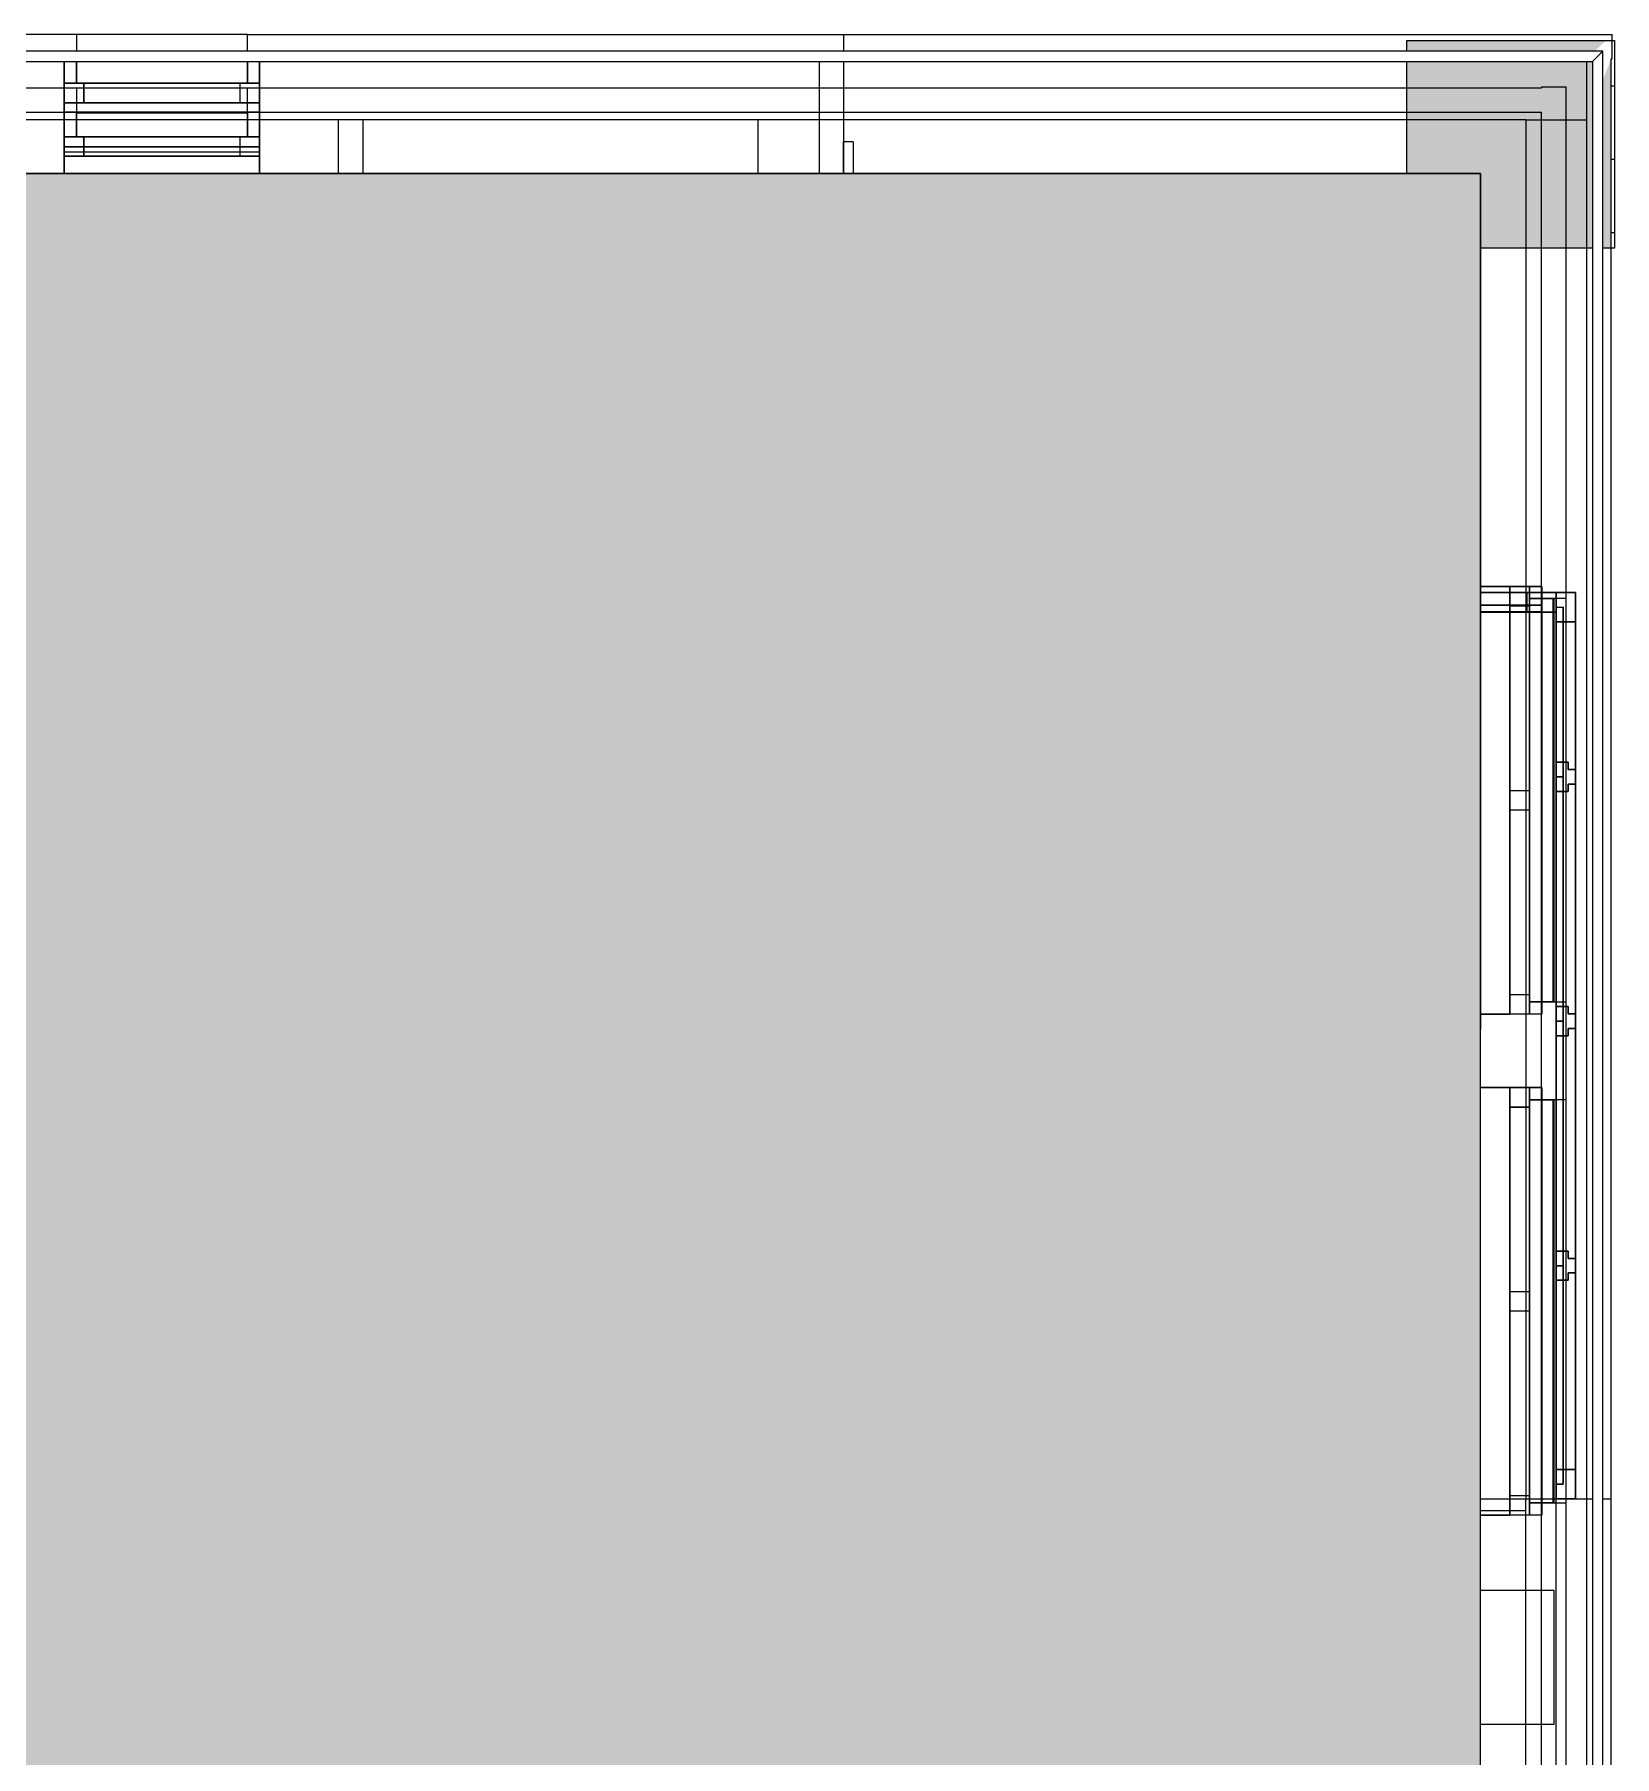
# Model space of a CAD drawing. Header units: millimetres. Extents: x -2665 to 226309, y -45352 to 20466.
# Drawn here: x 23122 to 29587, y 1864 to 8910 of the extents above; entities that cross this region are included whole.
import ezdxf

# ---------------------------------------------------------------- set-up
doc = ezdxf.new("R2010")
doc.units = ezdxf.units.MM
for name, color, linetype, lineweight in [('A-DETL-GENF', 92, 'Continuous', 13), ('A-DETL-THIN', 151, 'Continuous', 13), ('A-FLOR', 192, 'Continuous', 13), ('A-GENM', 13, 'Continuous', 13), ('A-GLAZ', 151, 'Continuous', 13), ('A-GLAZ-CURT', 52, 'Continuous', 13), ('A-GLAZ-CWMG', 51, 'Continuous', 13), ('A-ROOF', 132, 'Continuous', 13), ('A-ROOF-OTLN', 132, 'Continuous', 13), ('A-WALL', 113, 'Continuous', 13), ('Q-SPCQ', 91, 'Continuous', 13), ('S-COLS', 52, 'Continuous', 13)]:
    doc.layers.add(name, color=color, linetype=linetype, lineweight=lineweight)
pattern_1 = [(0, (0, 0), (0, 300), []), (90, (0, 0), (-280, 2e-14), [])]

# ---------------------------------------------------------------- blocks, each defined once
blk = doc.blocks.new('Betonový čtvercový sloup - 850 x 850-1550239-STŘECHA NÁVRH A')
at = {"layer": 'S-COLS'}
h = blk.add_hatch(dxfattribs=at)
h.set_pattern_fill('FP_1', color=9, style=0, pattern_type=2)
h.set_pattern_definition(pattern_1)
h.paths.add_polyline_path([(376.4, 262.4), (411.4, 349.9), (415.4, 349.9), (415.4, 425), (389.5, 425), (344.3, 381.5), (376.4, 381.3), (376.4, 339.5)])
h = blk.add_hatch(dxfattribs=at)
h.set_pattern_fill('FP_1', color=9, style=0, pattern_type=2)
h.set_pattern_definition(pattern_1)
h.paths.add_polyline_path([(425, -425), (425, 425), (415.4, 425), (415.4, 349.9), (411.4, 349.9), (411.4, -425)])
at = {"layer": 'S-COLS', "color": 9}
for p, q in [((-425, 381.5), (-425, 425)), ((-425, 425), (389.5, 425)), ((389.5, 425), (415.4, 425)), ((415.4, 425), (425, 425)), ((425, 425), (425, -425)), ((-425, 231.5), (-425, 339.5)), ((-425, 100), (-425, 231.5)), ((-425, -118.5), (-425, 100)), ((61.4, -425), (-123.6, -425)), ((226.4, -425), (61.4, -425)), ((334.4, -425), (226.4, -425)), ((411.4, -425), (376.4, -425)), ((425, -425), (411.4, -425))]:
    blk.add_line(p, q, dxfattribs=at)
at = {"layer": 'S-COLS', "color": 254}
for p, q in [((-425, 425), (415.4, 425)), ((-425, 381.5), (-425, 425)), ((-425, 231.5), (-425, 339.5)), ((-425, 100), (-425, 231.5)), ((-425, -118.5), (-425, 100)), ((61.4, -425), (-123.6, -425)), ((226.4, -425), (61.4, -425)), ((334.4, -425), (226.4, -425)), ((411.4, -425), (376.4, -425))]:
    blk.add_line(p, q, dxfattribs=at)
at = {"layer": 'S-COLS', "color": 253}
for p, q in [((415.4, 425), (425, 425)), ((425, 425), (425, -425)), ((425, -425), (411.4, -425))]:
    blk.add_line(p, q, dxfattribs=at)
blk = doc.blocks.new('OKNO_2k_ - OKNO_2k_1750 x 1750-V35-STŘECHA NÁVRH A')
at = {"layer": 'A-GLAZ', "color": 254}
for p, q in [((-875, 126), (875, 126)), ((-825, 126), (-875, 126)), ((-875, 75), (-875, 126)), ((-875, 126), (-875, 75)), ((875, 75), (-875, 75)), ((-875, 75), (-875, -5)), ((-875, 75), (875, 75)), ((-875, -5), (-875, 75)), ((-825, 126), (-825, 75)), ((825, 126), (-825, 126)), ((-795, -5), (-795, 75)), ((-795, 75), (-795, -5)), ((-40, -5), (-40, 75)), ((40, 75), (40, -5)), ((795, -5), (795, 75)), ((795, -5), (795, 75)), ((875, 126), (825, 126)), ((825, 75), (825, 126)), ((875, 126), (875, 75)), ((875, 126), (875, 75)), ((875, 75), (875, -5)), ((875, 75), (875, -5)), ((875, -5), (-875, -5)), ((-40, -5), (-795, -5)), ((-795, -5), (795, -5)), ((40, -5), (-40, -5)), ((795, -5), (40, -5))]:
    blk.add_line(p, q, dxfattribs=at)
at = {"layer": 'A-GLAZ', "color": 10}
for p, q in [((-875, 75), (-825, 75)), ((-825, 75), (-875, 75)), ((-825, 75), (-825, 126)), ((825, 126), (-825, 126)), ((825, 126), (-825, 126)), ((-825, 75), (-795, 75)), ((-825, 75), (825, 75)), ((-795, 75), (-825, 75)), ((-795, 75), (-825, 75)), ((-795, 75), (-40, 75)), ((-40, 75), (-795, 75)), ((-795, 75), (-40, 75)), ((795, 75), (-795, 75)), ((-40, 75), (-795, 75)), ((-40, 75), (40, 75)), ((40, 75), (-40, 75)), ((-40, 75), (40, 75)), ((40, 75), (-40, 75)), ((-40, -5), (-40, 75)), ((-40, 75), (40, 75)), ((-40, 75), (40, 75)), ((40, 75), (795, 75)), ((795, 75), (40, 75)), ((40, 75), (795, 75)), ((795, 75), (40, 75)), ((40, 75), (40, -5)), ((795, 75), (825, 75)), ((825, 75), (795, 75)), ((825, 75), (795, 75)), ((825, 75), (825, 126)), ((825, 75), (875, 75)), ((875, 75), (825, 75)), ((-795, -5), (-875, -5)), ((-40, -5), (-795, -5)), ((40, -5), (-40, -5)), ((40, -5), (-40, -5)), ((40, -5), (-40, -5)), ((795, -5), (40, -5)), ((875, -5), (795, -5))]:
    blk.add_line(p, q, dxfattribs=at)
blk = doc.blocks.new('OKNO_2k_ - OKNO_2k_1750 x 1750-V36-STŘECHA NÁVRH A')
at = {"layer": 'A-GLAZ', "color": 254}
for p, q in [((-875, 126), (875, 126)), ((-825, 126), (-875, 126)), ((-875, 75), (-875, 126)), ((-875, 126), (-875, 75)), ((875, 75), (-875, 75)), ((-875, 75), (-875, -5)), ((-875, 75), (875, 75)), ((-875, -5), (-875, 75)), ((-825, 126), (-825, 75)), ((825, 126), (-825, 126)), ((-795, -5), (-795, 75)), ((-795, 75), (-795, -5)), ((-40, -5), (-40, 75)), ((40, 75), (40, -5)), ((795, -5), (795, 75)), ((795, -5), (795, 75)), ((875, 126), (825, 126)), ((825, 75), (825, 126)), ((875, 126), (875, 75)), ((875, 126), (875, 75)), ((875, 75), (875, -5)), ((875, 75), (875, -5)), ((875, -5), (-875, -5)), ((-40, -5), (-795, -5)), ((-795, -5), (795, -5)), ((40, -5), (-40, -5)), ((795, -5), (40, -5))]:
    blk.add_line(p, q, dxfattribs=at)
at = {"layer": 'A-GLAZ', "color": 10}
for p, q in [((-875, 75), (-825, 75)), ((-825, 75), (-875, 75)), ((-825, 75), (-825, 126)), ((825, 126), (-825, 126)), ((825, 126), (-825, 126)), ((-825, 75), (-795, 75)), ((-825, 75), (825, 75)), ((-795, 75), (-825, 75)), ((-795, 75), (-825, 75)), ((-795, 75), (-40, 75)), ((-40, 75), (-795, 75)), ((-795, 75), (-40, 75)), ((795, 75), (-795, 75)), ((-40, 75), (-795, 75)), ((-40, 75), (40, 75)), ((40, 75), (-40, 75)), ((-40, 75), (40, 75)), ((40, 75), (-40, 75)), ((-40, -5), (-40, 75)), ((-40, 75), (40, 75)), ((-40, 75), (40, 75)), ((40, 75), (795, 75)), ((795, 75), (40, 75)), ((40, 75), (795, 75)), ((795, 75), (40, 75)), ((40, 75), (40, -5)), ((795, 75), (825, 75)), ((825, 75), (795, 75)), ((825, 75), (795, 75)), ((825, 75), (825, 126)), ((825, 75), (875, 75)), ((875, 75), (825, 75)), ((-795, -5), (-875, -5)), ((-40, -5), (-795, -5)), ((40, -5), (-40, -5)), ((40, -5), (-40, -5)), ((40, -5), (-40, -5)), ((795, -5), (40, -5)), ((875, -5), (795, -5))]:
    blk.add_line(p, q, dxfattribs=at)
blk = doc.blocks.new('OKNO_1k - OKNO_1k_800x900-2034292-STŘECHA NÁVRH A')
at = {"layer": 'A-GLAZ', "color": 254}
for p, q in [((-400, 126), (400, 126)), ((-350, 126), (-400, 126)), ((-400, 25), (-400, 126)), ((-400, 126), (-400, 25)), ((-350, 126), (-350, 25)), ((-350, 125), (-350, 126)), ((350, 126), (-350, 126)), ((350, 126), (-350, 126)), ((400, 126), (350, 126)), ((350, 125), (350, 126)), ((350, 25), (350, 126)), ((400, 126), (400, 25)), ((400, 126), (400, 25)), ((400, 25), (-400, 25)), ((-400, 25), (-400, -55)), ((-400, 25), (400, 25)), ((-400, -55), (-400, 25)), ((-320, -55), (-320, 25)), ((-320, 25), (-320, -55)), ((320, -55), (320, 25)), ((320, -55), (320, 25)), ((400, 25), (400, -55)), ((400, 25), (400, -55)), ((400, -55), (-400, -55)), ((320, -55), (-320, -55)), ((-320, -55), (320, -55))]:
    blk.add_line(p, q, dxfattribs=at)
at = {"layer": 'A-GLAZ', "color": 10}
for p, q in [((350, 126), (-350, 126)), ((-350, 25), (-350, 125)), ((350, 25), (350, 125)), ((-400, 25), (-350, 25)), ((-350, 25), (-400, 25)), ((-350, 25), (-320, 25)), ((-350, 25), (350, 25)), ((-320, 25), (-350, 25)), ((-320, 25), (-350, 25)), ((-320, 25), (320, 25)), ((320, 25), (-320, 25)), ((-320, 25), (320, 25)), ((320, 25), (-320, 25)), ((320, 25), (-320, 25)), ((320, 25), (350, 25)), ((350, 25), (320, 25)), ((350, 25), (320, 25)), ((350, 25), (400, 25)), ((400, 25), (350, 25)), ((-320, -55), (-400, -55)), ((320, -55), (-320, -55)), ((400, -55), (320, -55))]:
    blk.add_line(p, q, dxfattribs=at)
blk = doc.blocks.new('parapet s nosem_vnitní - parapet s nosem_vnitní-1280353-STŘECHA NÁVRH A')
at = {"layer": 'A-GENM', "color": 254}
for p, q in [((-400, -70), (-400, 0)), ((-400, 0), (-400, -70)), ((-400, 0), (-320, 0)), ((320, 0), (400, 0)), ((400, -70), (400, 0)), ((400, 0), (400, -70))]:
    blk.add_line(p, q, dxfattribs=at)
at = {"layer": 'A-GENM', "color": 10}
for p, q in [((-400, 0), (-320, 0)), ((-320, 0), (320, 0)), ((-320, 0), (320, 0)), ((320, 0), (400, 0))]:
    blk.add_line(p, q, dxfattribs=at)
blk = doc.blocks.new('parapet_ext - parapet_ext-1802123-STŘECHA NÁVRH A')
at = {"layer": 'Q-SPCQ', "color": 31, "lineweight": 25}
for p, q in [((-350, 0), (-350, 100)), ((350, 100), (350, 0))]:
    blk.add_line(p, q, dxfattribs=at)
at = {"layer": 'Q-SPCQ', "color": 7, "lineweight": 25}
for p, q in [((-350, 100), (-350, 98)), ((-350, 100), (350, 100)), ((-350, 98), (-350, 0)), ((350, 98), (-350, 98)), ((-350, 98), (350, 98)), ((350, 98), (350, 100)), ((350, 0), (350, 98)), ((-350, 0), (-320, 0)), ((-350, 0), (-320, 0)), ((-320, 0), (320, 0)), ((-320, 0), (320, 0)), ((320, 0), (350, 0)), ((320, 0), (350, 0))]:
    blk.add_line(p, q, dxfattribs=at)
at = {"layer": 'Q-SPCQ', "color": 50, "lineweight": 25}
blk.add_line((-350, 100), (350, 100), dxfattribs=at)
blk = doc.blocks.new('ST_panel_sklo - ST_panel_sklo-2042904-STŘECHA NÁVRH A')
at = {"layer": 'A-GLAZ-CURT', "color": 10}
for p, q in [((-446.8, 0), (446.8, 0)), ((-386.8, 0), (-446.8, 0)), ((-446.8, -28), (-446.8, 0)), ((-446.8, 0), (-446.8, -28)), ((386.8, 0), (-386.8, 0)), ((446.8, 0), (386.8, 0)), ((446.8, 0), (446.8, -28)), ((446.8, 0), (446.8, -28)), ((-446.8, -28), (-386.8, -28)), ((446.8, -28), (-446.8, -28)), ((-386.8, -28), (386.8, -28)), ((386.8, -28), (446.8, -28))]:
    blk.add_line(p, q, dxfattribs=at)
blk = doc.blocks.new('ST_panel_sklo - ST_panel_sklo-2037201-STŘECHA NÁVRH A')
at = {"layer": 'A-GLAZ-CURT', "color": 10}
for p, q in [((1198.2, 28), (1383.2, 28)), ((1383.2, 28), (1198.2, 28)), ((1198.2, 0), (1318.2, 0)), ((1318.2, 0), (1198.2, 0)), ((1318.2, 0), (1383.2, 0)), ((1383.2, 0), (1318.2, 0)), ((1383.2, 28), (1398.2, 28)), ((1398.2, 28), (1383.2, 28)), ((1383.2, 0), (1398.2, 0)), ((1398.2, 0), (1383.2, 0)), ((1398.2, 28), (1448.2, 28)), ((1448.2, 28), (1398.2, 28)), ((1398.2, 0), (1448.2, 0)), ((1448.2, 0), (1398.2, 0)), ((1448.2, 28), (1448.2, 0)), ((1448.2, 28), (1448.2, 0))]:
    blk.add_line(p, q, dxfattribs=at)
blk = doc.blocks.new('ST_panel_sklo - ST_panel_sklo-1403568-STŘECHA NÁVRH A')
at = {"layer": 'A-GLAZ-CURT', "color": 10}
for p, q in [((-500, 0), (-421, 0)), ((-440, 0), (-500, 0)), ((-500, -28), (-500, 0)), ((-500, 0), (-500, -28)), ((-421, 0), (-440, 0)), ((-421, 0), (500, 0)), ((440, 0), (-421, 0)), ((500, 0), (440, 0)), ((500, 0), (500, -28)), ((500, 0), (500, -28)), ((-500, -28), (-440, -28)), ((-421, -28), (-500, -28)), ((-440, -28), (-421, -28)), ((-421, -28), (440, -28)), ((500, -28), (-421, -28)), ((440, -28), (500, -28))]:
    blk.add_line(p, q, dxfattribs=at)
blk = doc.blocks.new('ST_panel_sklo - ST_panel_sklo-2042996-STŘECHA NÁVRH A')
at = {"layer": 'A-GLAZ-CURT', "color": 10}
for p, q in [((-347, 0), (327, 0)), ((-287, 0), (-347, 0)), ((-347, -28), (-347, 0)), ((-347, 0), (-347, -28)), ((287, 0), (-287, 0)), ((327, 0), (287, 0)), ((327, 0), (347, 0)), ((347, 0), (327, 0)), ((347, 0), (347, -28)), ((347, 0), (347, -28)), ((-347, -28), (-287, -28)), ((347, -28), (-347, -28)), ((-287, -28), (287, -28)), ((287, -28), (347, -28))]:
    blk.add_line(p, q, dxfattribs=at)
blk = doc.blocks.new('ST_panel_sklo - ST_panel_sklo-V39-STŘECHA NÁVRH A')
at = {"layer": 'A-GLAZ-CURT', "color": 10}
for p, q in [((-500, 0), (179, 0)), ((-440, 0), (-500, 0)), ((-500, -28), (-500, 0)), ((-500, 0), (-500, -28)), ((179, 0), (-440, 0)), ((179, 0), (500, 0)), ((440, 0), (179, 0)), ((500, 0), (440, 0)), ((500, 0), (500, -28)), ((500, 0), (500, -28)), ((-500, -28), (-440, -28)), ((179, -28), (-500, -28)), ((-440, -28), (179, -28)), ((179, -28), (440, -28)), ((500, -28), (179, -28)), ((440, -28), (500, -28))]:
    blk.add_line(p, q, dxfattribs=at)
blk = doc.blocks.new('OKNO_1k - OKNO_1k_800x900-2034290-STŘECHA NÁVRH A')
at = {"layer": 'A-GLAZ', "color": 254}
for p, q in [((-400, 25), (-400, 114.5)), ((-400, 114.5), (-400, 25)), ((-350, 114.5), (-350, 25)), ((350, 25), (350, 114.5)), ((400, 114.5), (400, 25)), ((400, 114.5), (400, 25)), ((400, 25), (-400, 25)), ((-400, 25), (-400, 6.5)), ((-400, 25), (400, 25)), ((-400, 6.5), (-400, 25)), ((-400, -55), (-400, 6.5)), ((-320, 6.5), (-320, 25)), ((-320, 25), (-320, 6.5)), ((320, 6.5), (320, 25)), ((320, 6.5), (320, 25)), ((400, 25), (400, 6.5)), ((400, 25), (400, 6.5)), ((400, 6.5), (400, -55)), ((-350, -55), (-400, -55)), ((400, -55), (350, -55))]:
    blk.add_line(p, q, dxfattribs=at)
at = {"layer": 'A-GLAZ', "color": 10}
for p, q in [((-350, 25), (-350, 114.5)), ((350, 25), (350, 114.5)), ((-400, 25), (-350, 25)), ((-350, 25), (-400, 25)), ((-400, 6.5), (-400, -55)), ((-350, 25), (-320, 25)), ((-350, 25), (350, 25)), ((-320, 25), (-350, 25)), ((-320, 25), (-350, 25)), ((-320, 25), (320, 25)), ((320, 25), (-320, 25)), ((-320, 25), (320, 25)), ((320, 25), (-320, 25)), ((320, 25), (-320, 25)), ((-320, -55), (-320, 6.5)), ((-320, 6.5), (-320, -55)), ((320, 25), (350, 25)), ((350, 25), (320, 25)), ((350, 25), (320, 25)), ((320, -55), (320, 6.5)), ((320, -55), (320, 6.5)), ((350, 25), (400, 25)), ((400, 25), (350, 25)), ((400, 6.5), (400, -55)), ((-350, -55), (-400, -55)), ((-320, -55), (-350, -55)), ((350, -55), (-350, -55)), ((320, -55), (-320, -55)), ((320, -55), (-320, -55)), ((-320, -55), (320, -55)), ((350, -55), (320, -55)), ((400, -55), (350, -55))]:
    blk.add_line(p, q, dxfattribs=at)
blk = doc.blocks.new('parapet s nosem_vnitní - parapet s nosem_vnitní-V40-STŘECHA NÁVRH A')
at = {"layer": 'A-GENM', "color": 254}
for p, q in [((-400, -37.5), (-400, 0)), ((400, 0), (400, -37.5))]:
    blk.add_line(p, q, dxfattribs=at)
at = {"layer": 'A-GENM', "color": 10}
for p, q in [((-400, 0), (-400, -37.5)), ((-400, 0), (-350, 0)), ((-400, 0), (-350, 0)), ((-350, 0), (-320, 0)), ((-350, 0), (-320, 0)), ((-320, 0), (320, 0)), ((-320, 0), (320, 0)), ((320, 0), (350, 0)), ((320, 0), (350, 0)), ((350, 0), (400, 0)), ((350, 0), (400, 0)), ((400, -37.5), (400, 0)), ((-400, -38.5), (-400, -37.5)), ((-400, -37.5), (-400, -38.5)), ((-400, -70), (-400, -38.5)), ((-400, -38.5), (-400, -70)), ((-400, -190), (-400, -70)), ((-400, -70), (-400, -180)), ((400, -38.5), (400, -37.5)), ((400, -37.5), (400, -38.5)), ((400, -70), (400, -38.5)), ((400, -38.5), (400, -70)), ((400, -180), (400, -70)), ((400, -70), (400, -190)), ((-400, -180), (-400, -199.7)), ((-320, -180), (-400, -180)), ((-400, -180), (-320, -180)), ((-400, -190), (-400, -200)), ((-400, -200), (-320, -200)), ((-400, -200), (-320, -200)), ((320, -180), (-320, -180)), ((-320, -180), (320, -180)), ((-320, -200), (320, -200)), ((-320, -200), (320, -200)), ((400, -180), (320, -180)), ((320, -180), (400, -180)), ((320, -200), (400, -200)), ((320, -200), (400, -200)), ((400, -199.7), (400, -180)), ((400, -200), (400, -190))]:
    blk.add_line(p, q, dxfattribs=at)
blk = doc.blocks.new('parapet_ext - parapet_ext-V41-STŘECHA NÁVRH A')
at = {"layer": 'Q-SPCQ', "color": 10}
for p, q in [((-350, 89.5), (-350, 0)), ((350, 0), (350, 89.5)), ((-350, 0), (-320, 0)), ((-350, 0), (-320, 0)), ((-320, 0), (320, 0)), ((-320, 0), (320, 0)), ((320, 0), (350, 0)), ((320, 0), (350, 0))]:
    blk.add_line(p, q, dxfattribs=at)
at = {"layer": 'Q-SPCQ', "color": 254}
for p, q in [((-350, 0), (-350, 89.5)), ((350, 89.5), (350, 0))]:
    blk.add_line(p, q, dxfattribs=at)
blk = doc.blocks.new('Rectangular Mullion - Rectangular Mullion-Loc wall 49 Bottom 120mm 02-2042994-STŘECHA NÁVRH A')
at = {"layer": 'A-GLAZ-CWMG', "color": 10}
for p, q in [((29347.4, 6626.8), (29348.4, 6626.8)), ((29348.4, 6626.8), (29347.4, 6626.8)), ((29347.4, 6626.8), (29347.4, 6601.9)), ((29347.4, 6601.9), (29347.4, 6626.8)), ((29388.4, 6626.8), (29348.4, 6626.8)), ((29347.4, 6601.9), (29347.4, 6546.8)), ((29347.4, 6546.8), (29347.4, 6601.9)), ((29347.4, 6546.8), (29347.4, 5872.8)), ((29347.4, 5872.8), (29347.4, 6546.8))]:
    blk.add_line(p, q, dxfattribs=at)
at = {"layer": 'A-GLAZ-CWMG', "color": 254}
for p, q in [((29348.4, 6626.8), (29388.4, 6626.8)), ((29388.4, 6626.8), (29427.4, 6626.8)), ((29427.4, 6626.8), (29388.4, 6626.8)), ((29427.4, 5872.8), (29427.4, 6626.8)), ((29427.4, 5872.8), (29427.4, 6626.8))]:
    blk.add_line(p, q, dxfattribs=at)
blk = doc.blocks.new('Rectangular Mullion - Rectangular Mullion-Loc wall 49 Bottom 120mm 02-1403908-STŘECHA NÁVRH A')
at = {"layer": 'A-GLAZ-CWMG', "color": 10}
for p, q in [((29347.4, 4872.8), (29347.4, 4551.9)), ((29347.4, 4551.9), (29347.4, 3872.8)), ((29347.4, 3872.8), (29347.4, 4551.9))]:
    blk.add_line(p, q, dxfattribs=at)
at = {"layer": 'A-GLAZ-CWMG', "color": 254}
for p, q in [((29347.4, 4551.9), (29347.4, 4872.8)), ((29427.4, 3872.8), (29427.4, 4872.8)), ((29427.4, 3872.8), (29427.4, 4872.8))]:
    blk.add_line(p, q, dxfattribs=at)
blk = doc.blocks.new('Rectangular Mullion - Rectangular Mullion-Loc wall 49 Bottom 120mm 02-V57-STŘECHA NÁVRH A')
at = {"layer": 'A-GLAZ-CWMG', "color": 10}
for p, q in [((29347.4, 5872.8), (29347.4, 4951.9)), ((29347.4, 4951.9), (29347.4, 5872.8)), ((29347.4, 4951.9), (29347.4, 4872.8))]:
    blk.add_line(p, q, dxfattribs=at)
at = {"layer": 'A-GLAZ-CWMG', "color": 254}
for p, q in [((29427.4, 4872.8), (29427.4, 5872.8)), ((29427.4, 4872.8), (29427.4, 5872.8)), ((29347.4, 4872.8), (29347.4, 4951.9))]:
    blk.add_line(p, q, dxfattribs=at)
blk = doc.blocks.new('Rectangular Mullion - Rectangular Mullion-Loc wall 49 Bottom 120mm 02-2042902-STŘECHA NÁVRH A')
at = {"layer": 'A-GLAZ-CWMG', "color": 10}
for p, q in [((29347.4, 3872.8), (29347.4, 2919.2)), ((29347.4, 2919.2), (29347.4, 3872.8)), ((29347.4, 2919.2), (29388.4, 2919.2)), ((29388.4, 2919.2), (29347.4, 2919.2))]:
    blk.add_line(p, q, dxfattribs=at)
at = {"layer": 'A-GLAZ-CWMG', "color": 254}
for p, q in [((29427.4, 2919.2), (29427.4, 3872.8)), ((29427.4, 2919.2), (29427.4, 3872.8)), ((29388.4, 2919.2), (29427.4, 2919.2)), ((29427.4, 2919.2), (29388.4, 2919.2))]:
    blk.add_line(p, q, dxfattribs=at)
blk = doc.blocks.new('Rectangular Mullion - Rectangular Mullion-Loc wall 49 Bottom 120mm 02-2042903-STŘECHA NÁVRH A')
at = {"layer": 'A-GLAZ-CWMG', "color": 10}
for p, q in [((29347.4, 3812.8), (29347.4, 3872.8)), ((29347.4, 3872.8), (29347.4, 3812.8)), ((29347.4, 3039.2), (29347.4, 3812.8)), ((29347.4, 3812.8), (29347.4, 3039.2)), ((29427.4, 3872.8), (29427.4, 3842.8)), ((29427.4, 3872.8), (29427.4, 3842.8)), ((29427.4, 3842.8), (29427.4, 3039.2)), ((29347.4, 2919.2), (29347.4, 3039.2)), ((29347.4, 3039.2), (29347.4, 2919.2)), ((29427.4, 3039.2), (29427.4, 2919.2)), ((29427.4, 3039.2), (29427.4, 2919.2)), ((29347.4, 2919.2), (29348.4, 2919.2)), ((29388.4, 2919.2), (29347.4, 2919.2)), ((29348.4, 2919.2), (29388.4, 2919.2)), ((29388.4, 2919.2), (29427.4, 2919.2)), ((29427.4, 2919.2), (29388.4, 2919.2))]:
    blk.add_line(p, q, dxfattribs=at)
at = {"layer": 'A-GLAZ-CWMG', "color": 254}
blk.add_line((29427.4, 3842.8), (29427.4, 3039.2), dxfattribs=at)
blk = doc.blocks.new('Rectangular Mullion - Rectangular Mullion-Loc wall 49 Bottom 120mm 02-1403882-STŘECHA NÁVRH A')
at = {"layer": 'A-GLAZ-CWMG', "color": 10}
for p, q in [((29347.4, 5812.8), (29347.4, 5872.8)), ((29347.4, 5872.8), (29347.4, 5812.8)), ((29427.4, 5872.8), (29427.4, 5842.8)), ((29427.4, 5872.8), (29427.4, 5842.8)), ((29347.4, 4951.9), (29347.4, 5812.8)), ((29347.4, 5812.8), (29347.4, 4951.9)), ((29427.4, 5842.8), (29427.4, 4902.8)), ((29347.4, 4932.8), (29347.4, 4951.9)), ((29347.4, 4951.9), (29347.4, 4932.8)), ((29347.4, 4872.8), (29347.4, 4932.8)), ((29347.4, 4932.8), (29347.4, 4872.8)), ((29427.4, 4902.8), (29427.4, 4872.8)), ((29427.4, 4902.8), (29427.4, 4872.8))]:
    blk.add_line(p, q, dxfattribs=at)
at = {"layer": 'A-GLAZ-CWMG', "color": 254}
blk.add_line((29427.4, 5842.8), (29427.4, 4902.8), dxfattribs=at)
blk = doc.blocks.new('Rectangular Mullion - Rectangular Mullion-Loc wall 49 Bottom 120mm 02-2042995-STŘECHA NÁVRH A')
at = {"layer": 'A-GLAZ-CWMG', "color": 10}
for p, q in [((29347.4, 6626.8), (29348.4, 6626.8)), ((29348.4, 6626.8), (29347.4, 6626.8)), ((29347.4, 6601.9), (29347.4, 6626.8)), ((29347.4, 6626.8), (29347.4, 6601.9)), ((29348.4, 6626.8), (29388.4, 6626.8)), ((29388.4, 6626.8), (29348.4, 6626.8)), ((29388.4, 6626.8), (29427.4, 6626.8)), ((29427.4, 6626.8), (29388.4, 6626.8)), ((29427.4, 6626.8), (29427.4, 6506.8)), ((29427.4, 6626.8), (29427.4, 6506.8)), ((29347.4, 6547.8), (29347.4, 6601.9)), ((29347.4, 6601.9), (29347.4, 6546.8)), ((29347.4, 6546.8), (29347.4, 6547.8)), ((29347.4, 6506.8), (29347.4, 6546.8)), ((29347.4, 6546.8), (29347.4, 6506.8)), ((29347.4, 5932.8), (29347.4, 6506.8)), ((29347.4, 6506.8), (29347.4, 5932.8)), ((29427.4, 6506.8), (29427.4, 5902.8)), ((29347.4, 5872.8), (29347.4, 5932.8)), ((29347.4, 5932.8), (29347.4, 5872.8)), ((29427.4, 5902.8), (29427.4, 5872.8)), ((29427.4, 5902.8), (29427.4, 5872.8))]:
    blk.add_line(p, q, dxfattribs=at)
at = {"layer": 'A-GLAZ-CWMG', "color": 254}
blk.add_line((29427.4, 6506.8), (29427.4, 5902.8), dxfattribs=at)
blk = doc.blocks.new('Rectangular Mullion - Rectangular Mullion-Loc wall 49 Bottom 120mm 02-V58-STŘECHA NÁVRH A')
at = {"layer": 'A-GLAZ-CWMG', "color": 10}
for p, q in [((29347.4, 4812.8), (29347.4, 4872.8)), ((29347.4, 4872.8), (29347.4, 4812.8)), ((29427.4, 4872.8), (29427.4, 4842.8)), ((29427.4, 4872.8), (29427.4, 4842.8)), ((29347.4, 4551.9), (29347.4, 4812.8)), ((29347.4, 4812.8), (29347.4, 4551.9)), ((29427.4, 4842.8), (29427.4, 3902.8)), ((29347.4, 3932.8), (29347.4, 4551.9)), ((29347.4, 4551.9), (29347.4, 3932.8)), ((29347.4, 3872.8), (29347.4, 3932.8)), ((29347.4, 3932.8), (29347.4, 3872.8)), ((29427.4, 3902.8), (29427.4, 3872.8)), ((29427.4, 3902.8), (29427.4, 3872.8))]:
    blk.add_line(p, q, dxfattribs=at)
at = {"layer": 'A-GLAZ-CWMG', "color": 254}
blk.add_line((29427.4, 4842.8), (29427.4, 3902.8), dxfattribs=at)
blk = doc.blocks.new('Rectangular Mullion - Rectangular Mullion-Loc wall 49 Bottom 120mm 02-1403919-STŘECHA NÁVRH A')
at = {"layer": 'A-GLAZ-CWMG', "color": 10}
for p, q in [((0, 79), (-120, 79)), ((-120, 79), (-120, 40)), ((0, 40), (0, 79)), ((-120, 40), (-120, 28)), ((-120, -1), (-120, 40)), ((-120, 28), (-120, 0)), ((0, 0), (0, 40)), ((0, 40), (0, 0)), ((0, -1), (0, 0)), ((0, 0), (0, -1)), ((-120, 0), (-120, -1)), ((-120, -1), (-80, -1)), ((-80, -1), (-120, -1)), ((-80, -1), (-25, -1)), ((-25, -1), (-80, -1)), ((-25, -1), (0, -1)), ((0, -1), (-25, -1))]:
    blk.add_line(p, q, dxfattribs=at)
at = {"layer": 'A-GLAZ-CWMG', "color": 254}
for p, q in [((-120, 40), (-120, 79)), ((-120, 79), (0, 79)), ((0, 79), (0, 40))]:
    blk.add_line(p, q, dxfattribs=at)
blk = doc.blocks.new('Rectangular Mullion - Rectangular Mullion-Loc wall 49 Bottom 120mm 02-2036990-STŘECHA NÁVRH A')
at = {"layer": 'A-GLAZ-CWMG', "color": 254}
for p, q in [((0, 79), (-120, 79)), ((-120, 79), (-120, 40)), ((0, 40), (0, 79))]:
    blk.add_line(p, q, dxfattribs=at)
at = {"layer": 'A-GLAZ-CWMG', "color": 10}
for p, q in [((-120, 40), (-120, 79)), ((-120, 79), (0, 79)), ((0, 79), (0, 40)), ((-120, 40), (-120, -1)), ((-120, 28), (-120, 40)), ((-120, 0), (-120, 28)), ((0, -1), (0, 40)), ((0, 40), (0, -1)), ((-120, -1), (-120, 0)), ((-120, -1), (0, -1)), ((0, -1), (-120, -1))]:
    blk.add_line(p, q, dxfattribs=at)
blk = doc.blocks.new('Rectangular Mullion - Rectangular Mullion-Loc wall 49 Bottom 120mm-1403881-STŘECHA NÁVRH A')
at = {"layer": 'A-GLAZ-CWMG', "color": 10}
for p, q in [((30, 79), (-30, 79)), ((-30, 79), (-30, 49)), ((30, 49), (30, 79)), ((-30, 49), (-60, 49)), ((-60, 49), (-60, 40)), ((-60, 40), (-60, 28)), ((-60, -1), (-60, 40)), ((-60, 28), (-60, 0)), ((60, 49), (30, 49)), ((60, 40), (60, 49)), ((60, 28), (60, 40)), ((60, 40), (60, -1)), ((60, 0), (60, 28)), ((60, -1), (60, 0)), ((-60, 0), (-60, -1)), ((-60, -1), (60, -1)), ((60, -1), (-60, -1))]:
    blk.add_line(p, q, dxfattribs=at)
at = {"layer": 'A-GLAZ-CWMG', "color": 254}
for p, q in [((-30, 49), (-30, 79)), ((-30, 79), (30, 79)), ((30, 79), (30, 49)), ((-60, 40), (-60, 49)), ((-60, 49), (-30, 49)), ((30, 49), (60, 49)), ((60, 49), (60, 40))]:
    blk.add_line(p, q, dxfattribs=at)
blk = doc.blocks.new('Rectangular Mullion - Rectangular Mullion-Loc wall 49 Bottom 120mm-V59-STŘECHA NÁVRH A')
at = {"layer": 'A-GLAZ-CWMG', "color": 10}
for p, q in [((30, 79), (-30, 79)), ((-30, 79), (-30, 49)), ((30, 49), (30, 79)), ((-30, 49), (-60, 49)), ((-60, 49), (-60, 40)), ((-60, 40), (-60, 28)), ((-60, -1), (-60, 40)), ((-60, 28), (-60, 0)), ((60, 49), (30, 49)), ((60, 40), (60, 49)), ((60, 28), (60, 40)), ((60, 40), (60, -1)), ((60, 0), (60, 28)), ((-60, 0), (-60, -1)), ((-60, -1), (60, -1)), ((60, -1), (-60, -1)), ((60, -1), (60, 0))]:
    blk.add_line(p, q, dxfattribs=at)
at = {"layer": 'A-GLAZ-CWMG', "color": 254}
for p, q in [((-30, 49), (-30, 79)), ((-30, 79), (30, 79)), ((30, 79), (30, 49)), ((-60, 40), (-60, 49)), ((-60, 49), (-30, 49)), ((30, 49), (60, 49)), ((60, 49), (60, 40))]:
    blk.add_line(p, q, dxfattribs=at)
blk = doc.blocks.new('Rectangular Mullion - Rectangular Mullion-Loc wall 49 Bottom 120mm 02-2037199-STŘECHA NÁVRH A')
at = {"layer": 'A-GLAZ-CWMG', "color": 10}
for p, q in [((29038.4, 6626.8), (29223.4, 6626.8)), ((29038.4, 6626.8), (29223.4, 6626.8)), ((29223.4, 6626.8), (29228.4, 6626.8)), ((29223.4, 6626.8), (29228.4, 6626.8)), ((29228.4, 6571.9), (29228.4, 6626.8)), ((29228.4, 6626.8), (29228.4, 6571.9)), ((29228.4, 6546.8), (29228.4, 6571.9)), ((29228.4, 6571.9), (29228.4, 6546.8)), ((29158.4, 6546.8), (29038.4, 6546.8)), ((29038.4, 6546.8), (29158.4, 6546.8)), ((29223.4, 6546.8), (29158.4, 6546.8)), ((29158.4, 6546.8), (29223.4, 6546.8)), ((29228.4, 6546.8), (29223.4, 6546.8)), ((29223.4, 6546.8), (29228.4, 6546.8))]:
    blk.add_line(p, q, dxfattribs=at)
blk = doc.blocks.new('Rectangular Mullion - Rectangular Mullion-Loc wall 49 Bottom 120mm 02-2037200-STŘECHA NÁVRH A')
at = {"layer": 'A-GLAZ-CWMG', "color": 10}
for p, q in [((29223.4, 6626.8), (29038.4, 6626.8)), ((29223.4, 6626.8), (29038.4, 6626.8)), ((29228.4, 6626.8), (29223.4, 6626.8)), ((29228.4, 6626.8), (29223.4, 6626.8)), ((29228.4, 6575.8), (29228.4, 6626.8)), ((29228.4, 6626.8), (29228.4, 6575.8)), ((29228.4, 6571.9), (29228.4, 6575.8)), ((29228.4, 6575.8), (29228.4, 6571.9)), ((29228.4, 6546.8), (29228.4, 6571.9)), ((29228.4, 6571.9), (29228.4, 6547.8)), ((29038.4, 6546.8), (29158.4, 6546.8)), ((29158.4, 6546.8), (29038.4, 6546.8)), ((29158.4, 6546.8), (29223.4, 6546.8)), ((29223.4, 6546.8), (29158.4, 6546.8)), ((29223.4, 6546.8), (29228.4, 6546.8)), ((29228.4, 6546.8), (29223.4, 6546.8)), ((29228.4, 6547.8), (29228.4, 6546.8))]:
    blk.add_line(p, q, dxfattribs=at)
blk = doc.blocks.new('Rectangular Mullion - Rectangular Mullion-Loc wall 49 Bottom 120mm 02-1403604-STŘECHA NÁVRH A')
at = {"layer": 'A-GLAZ-CWMG', "color": 10}
for p, q in [((-120, 1), (-120, -24)), ((-110, 1), (-120, 1)), ((-120, 1), (-110, 1)), ((-120, -24), (-120, 1)), ((-59, 1), (-110, 1)), ((-110, 1), (-59, 1)), ((-10, 1), (-59, 1)), ((-59, 1), (-10, 1)), ((-1, 1), (-10, 1)), ((-10, 1), (0, 1)), ((0, 1), (-1, 1)), ((0, 0), (0, 1)), ((0, 1), (0, -54)), ((-120, -24), (-120, -28)), ((-120, -79), (-120, -24)), ((-120, -28), (-120, -79)), ((0, -19), (0, 0)), ((0, -54), (0, -19)), ((0, -79), (0, -54)), ((-120, -79), (-110, -79)), ((-110, -79), (-120, -79)), ((-110, -79), (-59, -79)), ((-59, -79), (-110, -79)), ((-59, -79), (-1, -79)), ((-1, -79), (0, -79))]:
    blk.add_line(p, q, dxfattribs=at)
at = {"layer": 'A-GLAZ-CWMG', "color": 254}
for p, q in [((0, -54), (0, -79)), ((0, -79), (-59, -79))]:
    blk.add_line(p, q, dxfattribs=at)
blk = doc.blocks.new('parapet s nosem_vnitní - parapet s nosem_vnitní-V78-STŘECHA NÁVRH A')
at = {"layer": 'A-GENM', "color": 254}
for p, q in [((-875, -120), (-875, 0)), ((-875, 0), (-875, -120)), ((-875, 0), (-795, 0)), ((795, 0), (875, 0)), ((875, -120), (875, 0)), ((875, 0), (875, -120))]:
    blk.add_line(p, q, dxfattribs=at)
at = {"layer": 'A-GENM', "color": 10}
for p, q in [((-875, 0), (-795, 0)), ((-795, 0), (-40, 0)), ((-795, 0), (-40, 0)), ((-40, 0), (40, 0)), ((-40, 0), (40, 0)), ((40, 0), (795, 0)), ((40, 0), (795, 0)), ((795, 0), (875, 0))]:
    blk.add_line(p, q, dxfattribs=at)
blk = doc.blocks.new('parapet_ext - parapet_ext-V65-STŘECHA NÁVRH A')
at = {"layer": 'Q-SPCQ', "color": 254}
for p, q in [((-825, 51), (-825, 100)), ((-825, 100), (825, 100)), ((-825, 98), (-825, 51)), ((825, 98), (-825, 98)), ((825, 100), (825, 51)), ((825, 51), (825, 98)), ((-825, 0), (-825, 51)), ((825, 51), (825, 0))]:
    blk.add_line(p, q, dxfattribs=at)
at = {"layer": 'Q-SPCQ', "color": 10}
for p, q in [((-825, 100), (-825, 98)), ((-825, 100), (825, 100)), ((-825, 98), (825, 98)), ((825, 98), (825, 100)), ((-825, 51), (-825, 0)), ((-825, 0), (-795, 0)), ((-825, 0), (-795, 0)), ((-795, 0), (-40, 0)), ((-795, 0), (-40, 0)), ((-40, 0), (40, 0)), ((-40, 0), (40, 0)), ((40, 0), (795, 0)), ((40, 0), (795, 0)), ((795, 0), (825, 0)), ((795, 0), (825, 0)), ((825, 0), (825, 51))]:
    blk.add_line(p, q, dxfattribs=at)
blk = doc.blocks.new('Informační tabule - Informační tabule-1630104-STŘECHA NÁVRH A')
at = {"layer": 'A-GENM'}
for p, q in [((26432, 8470.9), (26432, 8430.9)), ((26432, 8341.9), (26432, 8470.9)), ((26472, 8470.9), (26432, 8470.9)), ((26472, 8470.9), (26472, 8341.9)), ((26432, 8430.9), (26432, 8341.9)), ((26432, 8341.9), (26432, 8430.9)), ((26432, 8430.9), (26432, 8341.9)), ((26432, 8430.9), (26432, 8341.9)), ((26432, 8341.9), (26432, 8430.9))]:
    blk.add_line(p, q, dxfattribs=at)

msp = doc.modelspace()

# ---------------------------------------------------------------- hatches: boundary and pattern name
at = {"layer": 'A-DETL-GENF'}
msp.add_hatch(color=9, dxfattribs=at).paths.add_polyline_path([(29038.4, -3696.1), (29038.4, 8341.9), (10937, 8341.9), (10937, -3696.1), (28926.5, -3696.1)])
at = {"layer": 'A-ROOF'}
h = msp.add_hatch(color=254, dxfattribs=at)
h.paths.add_polyline_path([(29496.4, 8035.3), (29496.4, 8799.9), (28737, 8799.9), (28737, 8691.9), (29288.4, 8691.9), (29288.4, 8695.9), (29388.4, 8695.9), (29388.4, 8035.3), (29473.4, 8035.3)])
h.paths.add_polyline_path([(29044.6, 8035.3), (29223.4, 8035.3), (29223.4, 8560.3), (28737, 8560.3), (28737, 8341.9), (29038.4, 8341.9), (29038.4, 8035.3)])
msp.add_hatch(color=10, dxfattribs=at).paths.add_polyline_path([(29288.4, 8035.3), (29388.4, 8035.3), (29388.4, 8695.9), (29288.4, 8695.9), (29288.4, 8691.9), (28737, 8691.9), (28737, 8560.3), (29223.4, 8560.3), (29223.4, 8035.3)])
at = {"layer": 'A-WALL'}
for points in [[(29473.4, 8841.8), (29506.2, 8841.8), (29551.5, 8885.3), (28737, 8885.3), (28737, 8841.8), (29355.7, 8841.8)], [(29538.4, 8035.3), (29573.4, 8035.3), (29573.4, 8810.3), (29538.4, 8722.7), (29538.4, 8211.2)]]:
    msp.add_hatch(color=254, dxfattribs=at).paths.add_polyline_path(points)

# ---------------------------------------------------------------- linework, layer by layer
at = {"layer": 'A-DETL-THIN'}
for p, q in [((29038.4, 8341.9), (10937, 8341.9)), ((29038.4, -3696.1), (29038.4, 8341.9))]:
    msp.add_line(p, q, dxfattribs=at)
at = {"layer": 'A-FLOR', "color": 10}
for p, q in [((26082, 8560.3), (26082, 8341.9)), ((29038.4, 6547.8), (29348.4, 6547.8)), ((29348.4, 6547.8), (29348.4, 3039.2)), ((29038.4, -3676.1), (29038.4, 4839.4))]:
    msp.add_line(p, q, dxfattribs=at)
at = {"layer": 'A-FLOR', "color": 254}
msp.add_line((29348.4, 2919.2), (29348.4, 3039.2), dxfattribs=at)
at = {"layer": 'A-ROOF', "color": 254}
for p, q in [((10479, 8799.9), (29496.4, 8799.9)), ((29496.4, 8799.9), (29496.4, -4154.1))]:
    msp.add_line(p, q, dxfattribs=at)
at = {"layer": 'A-ROOF', "color": 10}
msp.add_line((29038.4, 8341.9), (29038.4, 4839.4), dxfattribs=at)
at = {"layer": 'A-ROOF-OTLN'}
for p, q in [((29538.4, 8841.8), (10819.4, 8841.8)), ((29529.4, 8832.8), (29496.4, 8799.9)), ((29538.4, -4196.1), (29538.4, 8841.8))]:
    msp.add_line(p, q, dxfattribs=at)
msp.add_open_spline([(29538.4, 8841.8), (29538.4, 8841.8), (29538.3, 8841.7), (29537.9, 8841.4), (29537.6, 8841.1), (29537.2, 8840.7), (29536.9, 8840.4), (29536.5, 8840), (29536, 8839.5), (29535.5, 8839), (29535, 8838.5), (29534.7, 8838.1), (29534.3, 8837.8), (29533.9, 8837.4), (29533.6, 8837), (29533.2, 8836.6), (29532.8, 8836.2), (29532.4, 8835.8), (29532, 8835.5), (29531.5, 8834.9), (29530.6, 8834), (29529.8, 8833.3), (29529.4, 8832.8)], degree=3, knots=[0, 0, 0, 0, 0.125, 0.1875, 0.25, 0.3125, 0.34375, 0.375, 0.4375, 0.5, 0.53125, 0.5625, 0.59375, 0.625, 0.65625, 0.6875, 0.71875, 0.75, 0.78125, 0.8125, 0.875, 1, 1, 1, 1], dxfattribs=at)
at = {"layer": 'A-WALL', "color": 254}
for p, q in [((23993.4, 8910.3), (20902.7, 8910.3)), ((23293.4, 8910.3), (23293.4, 8841.8)), ((23993.4, 8841.8), (23993.4, 8910.3)), ((26432, 8910.3), (26432, 8841.8)), ((29573.4, 8810.3), (29577.4, 8810.3)), ((29573.4, -4236.1), (29573.4, 8810.3)), ((23243.4, 8341.9), (23243.4, 8799.9)), ((24043.4, 8341.9), (24043.4, 8799.9)), ((26432, 8799.9), (26432, 8341.9)), ((29473.4, -4136.1), (29473.4, 8799.9)), ((10632, 8691.9), (29288.4, 8691.9)), ((23293.4, 8691.9), (23293.4, 8591.9)), ((23993.4, 8591.9), (23993.4, 8691.9)), ((29288.4, 8695.9), (29288.4, 8691.9)), ((29288.4, 8695.9), (29388.4, 8695.9)), ((29388.4, -4026.1), (29388.4, 8695.9)), ((15462.5, 8591.9), (29288.4, 8591.9)), ((29223.4, 8560.3), (22867.1, 8560.3)), ((24365.6, 8341.9), (24365.6, 8560.3)), ((24465.6, 8560.3), (24465.6, 8341.9)), ((29223.4, 8560.3), (29223.4, 6626.8)), ((29288.4, -3926.1), (29288.4, 8591.9)), ((29038.4, 6651.9), (29238.4, 6651.9)), ((29388.4, 6601.9), (29238.4, 6601.9)), ((29238.4, 4901.9), (29038.4, 4901.9)), ((29038.4, 4601.9), (29238.4, 4601.9)), ((29388.4, 4551.9), (29238.4, 4551.9)), ((29223.4, -3886.1), (29223.4, 2919.2)), ((29538.2, 2919.2), (29573.4, 2919.2)), ((29238.4, 2851.9), (29038.4, 2851.9))]:
    msp.add_line(p, q, dxfattribs=at)
at = {"layer": 'A-WALL', "color": 9}
for p in [(23993.4, 8910.3), (29577.4, 8810.3)]:
    msp.add_line(p, (29577.4, 8910.3), dxfattribs=at)
at = {"layer": 'A-WALL', "color": 10}
for p, q in [((26332, 8799.9), (26332, 8341.9)), ((29223.4, 8560.3), (29288.4, 8560.3)), ((29288.7, 8560.3), (29473.4, 8560.3)), ((22754.9, 8341.9), (29038.4, 8341.9)), ((29223.4, 6626.8), (29223.4, 2919.2)), ((29238.4, 6651.9), (29238.4, 4901.9)), ((29238.4, 4951.9), (29388.4, 4951.9)), ((29238.4, 4601.9), (29238.4, 2851.9)), ((29038.4, 2919.2), (29496.4, 2919.2)), ((29238.4, 2901.9), (29388.4, 2901.9)), ((29348.4, -3886.1), (29348.4, 2919.2)), ((29223.4, 2869.2), (29038.4, 2869.2)), ((29223.4, 2545.3), (29338.4, 2545.3)), ((29338.4, 2545.3), (29338.4, 1995.3)), ((29338.4, 1995.3), (29223.4, 1995.3))]:
    msp.add_line(p, q, dxfattribs=at)
at = {"layer": 'S-COLS', "color": 254}
for p, q in [((29038.4, 2545.3), (29223.4, 2545.3)), ((29038.4, 2545.3), (29223.4, 2545.3)), ((29223.4, 2545.3), (29338.4, 2545.3)), ((29338.4, 2545.3), (29338.4, 1995.3)), ((29223.4, 1995.3), (29038.4, 1995.3)), ((29223.4, 1995.3), (29038.4, 1995.3)), ((29338.4, 1995.3), (29223.4, 1995.3))]:
    msp.add_line(p, q, dxfattribs=at)
at = {"layer": 'S-COLS', "color": 10}
for p, q in [((29223.4, 2545.3), (29338.4, 2545.3)), ((29338.4, 2545.3), (29338.4, 1995.3)), ((29338.4, 1995.3), (29223.4, 1995.3))]:
    msp.add_line(p, q, dxfattribs=at)

# ---------------------------------------------------------------- block references
at = {"layer": 'A-GENM', "color": 10}
msp.add_blockref('parapet s nosem_vnitní - parapet s nosem_vnitní-V40-STŘECHA NÁVRH A', (23643.4, 8630.3), dxfattribs=at)
at = {"layer": 'A-GENM'}
msp.add_blockref('Informační tabule - Informační tabule-1630104-STŘECHA NÁVRH A', (0, 0), dxfattribs=at)
at = {"layer": 'A-GENM', "color": 254}
msp.add_blockref('parapet s nosem_vnitní - parapet s nosem_vnitní-1280353-STŘECHA NÁVRH A', (23643.4, 8411.9), dxfattribs=at)
at = {"layer": 'A-GENM', "color": 254, "rotation": 270.0000000000001}
for p in [(29158.4, 5776.9), (29158.4, 3726.9)]:
    msp.add_blockref('parapet s nosem_vnitní - parapet s nosem_vnitní-V78-STŘECHA NÁVRH A', p, dxfattribs=at)
at = {"layer": 'A-GLAZ', "color": 254}
for name, p in [('OKNO_1k - OKNO_1k_800x900-2034290-STŘECHA NÁVRH A', (23643.4, 8685.3)), ('OKNO_1k - OKNO_1k_800x900-2034292-STŘECHA NÁVRH A', (23643.4, 8466.9))]:
    msp.add_blockref(name, p, dxfattribs=at)
at = {"layer": 'A-GLAZ', "color": 254, "rotation": 270.0000000000001}
for name, p in [('OKNO_2k_ - OKNO_2k_1750 x 1750-V36-STŘECHA NÁVRH A', (29163.4, 5776.9)), ('OKNO_2k_ - OKNO_2k_1750 x 1750-V35-STŘECHA NÁVRH A', (29163.4, 3726.9))]:
    msp.add_blockref(name, p, dxfattribs=at)
at = {"layer": 'A-GLAZ-CURT', "color": 10}
msp.add_blockref('ST_panel_sklo - ST_panel_sklo-2037201-STŘECHA NÁVRH A', (27840.2, 6547.8), dxfattribs=at)
for name, p, rotation in [('ST_panel_sklo - ST_panel_sklo-2042996-STŘECHA NÁVRH A', (29348.4, 6219.8), 90.00000000000014), ('ST_panel_sklo - ST_panel_sklo-1403568-STŘECHA NÁVRH A', (29348.4, 5372.8), 90.0000000000001), ('ST_panel_sklo - ST_panel_sklo-V39-STŘECHA NÁVRH A', (29348.4, 4372.8), 90.0000000000001), ('ST_panel_sklo - ST_panel_sklo-2042904-STŘECHA NÁVRH A', (29348.4, 3426), 90.00000000000014)]:
    msp.add_blockref(name, p, dxfattribs=dict(at, rotation=rotation))
at = {"layer": 'A-GLAZ-CWMG', "color": 10}
for name in ['Rectangular Mullion - Rectangular Mullion-Loc wall 49 Bottom 120mm 02-2037199-STŘECHA NÁVRH A', 'Rectangular Mullion - Rectangular Mullion-Loc wall 49 Bottom 120mm 02-2037200-STŘECHA NÁVRH A', 'Rectangular Mullion - Rectangular Mullion-Loc wall 49 Bottom 120mm 02-2042995-STŘECHA NÁVRH A', 'Rectangular Mullion - Rectangular Mullion-Loc wall 49 Bottom 120mm 02-1403882-STŘECHA NÁVRH A', 'Rectangular Mullion - Rectangular Mullion-Loc wall 49 Bottom 120mm 02-V58-STŘECHA NÁVRH A', 'Rectangular Mullion - Rectangular Mullion-Loc wall 49 Bottom 120mm 02-2042903-STŘECHA NÁVRH A']:
    msp.add_blockref(name, (0, 0), dxfattribs=at)
at = {"layer": 'A-GLAZ-CWMG', "color": 10, "extrusion": (0, 0, -1)}
for name, p, rotation in [('Rectangular Mullion - Rectangular Mullion-Loc wall 49 Bottom 120mm 02-1403604-STŘECHA NÁVRH A', (-29348.4, 6547.8), 180), ('Rectangular Mullion - Rectangular Mullion-Loc wall 49 Bottom 120mm 02-1403919-STŘECHA NÁVRH A', (-29348.4, 6626.8), 89.99999999999987), ('Rectangular Mullion - Rectangular Mullion-Loc wall 49 Bottom 120mm-V59-STŘECHA NÁVRH A', (-29348.4, 5872.8), 89.99999999999991), ('Rectangular Mullion - Rectangular Mullion-Loc wall 49 Bottom 120mm-1403881-STŘECHA NÁVRH A', (-29348.4, 4872.8), 89.99999999999991), ('Rectangular Mullion - Rectangular Mullion-Loc wall 49 Bottom 120mm-V59-STŘECHA NÁVRH A', (-29348.4, 3872.8), 89.99999999999991)]:
    msp.add_blockref(name, p, dxfattribs=dict(at, rotation=rotation))
at = {"layer": 'A-GLAZ-CWMG', "color": 254}
for name in ['Rectangular Mullion - Rectangular Mullion-Loc wall 49 Bottom 120mm 02-2042994-STŘECHA NÁVRH A', 'Rectangular Mullion - Rectangular Mullion-Loc wall 49 Bottom 120mm 02-V57-STŘECHA NÁVRH A', 'Rectangular Mullion - Rectangular Mullion-Loc wall 49 Bottom 120mm 02-1403908-STŘECHA NÁVRH A', 'Rectangular Mullion - Rectangular Mullion-Loc wall 49 Bottom 120mm 02-2042902-STŘECHA NÁVRH A']:
    msp.add_blockref(name, (0, 0), dxfattribs=at)
at = {"layer": 'A-GLAZ-CWMG', "color": 10, "rotation": 270.0000000000001}
msp.add_blockref('Rectangular Mullion - Rectangular Mullion-Loc wall 49 Bottom 120mm 02-2036990-STŘECHA NÁVRH A', (29348.4, 2919.2), dxfattribs=at)
at = {"layer": 'Q-SPCQ', "color": 10}
msp.add_blockref('parapet_ext - parapet_ext-V41-STŘECHA NÁVRH A', (23643.4, 8710.3), dxfattribs=at)
at = {"layer": 'Q-SPCQ', "color": 7, "lineweight": 25}
msp.add_blockref('parapet_ext - parapet_ext-1802123-STŘECHA NÁVRH A', (23643.4, 8491.9), dxfattribs=at)
at = {"layer": 'Q-SPCQ', "color": 10, "rotation": 270.0000000000001}
for p in [(29238.4, 5776.9), (29238.4, 3726.9)]:
    msp.add_blockref('parapet_ext - parapet_ext-V65-STŘECHA NÁVRH A', p, dxfattribs=at)
at = {"layer": 'S-COLS', "color": 9}
msp.add_blockref('Betonový čtvercový sloup - 850 x 850-1550239-STŘECHA NÁVRH A', (29162, 8460.3), dxfattribs=at)

doc.saveas('drawing.dxf')
